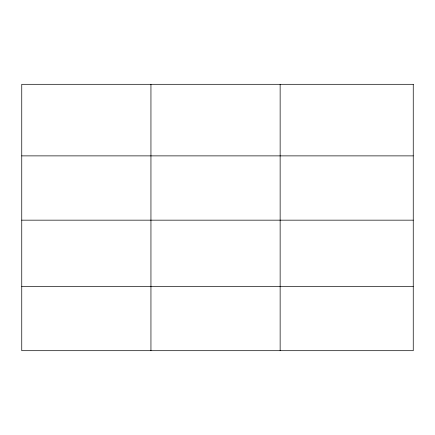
<?xml version="1.0" encoding="UTF-8"?>
<svg xmlns="http://www.w3.org/2000/svg" width="435" height="435" viewBox="0 0 435 435"><rect width="100%" height="100%" fill="white"/><g stroke="black" fill="none" stroke-linecap="round" stroke-linejoin="round"><path stroke-width="0.65" d="M21.75 155.877L413.25 155.877M21.75 220.164L413.25 220.164M21.75 286.404L413.25 286.404M280.14 84.308L280.14 350.692M150.945 84.308L150.945 350.692M413.25 84.308L21.75 84.308L21.75 350.692L413.25 350.692L413.25 84.308"/></g></svg>
